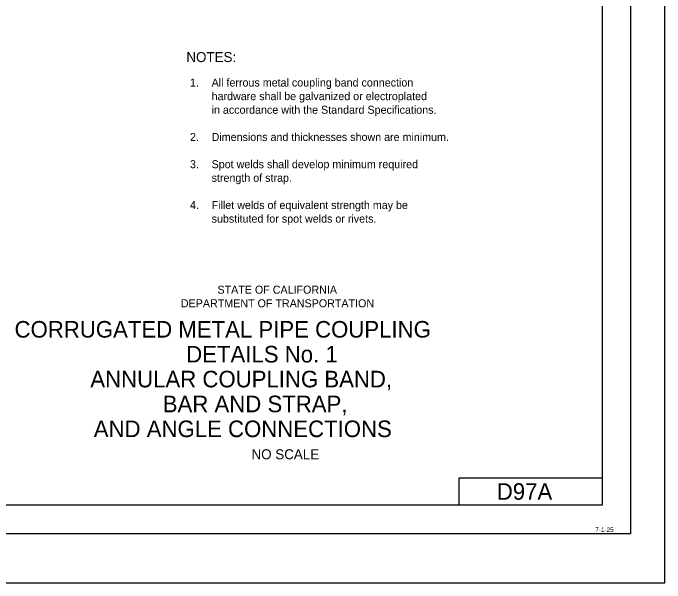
# Model space of a CAD drawing. Extents: x -894 to 866, y -472 to 714.
# Drawn here: x 296 to 866, y -472 to 26 of the extents above; entities that cross this region are included whole.
import ezdxf

# ---------------------------------------------------------------- set-up
doc = ezdxf.new("R2010")
doc.units = 0
for name, color, linetype in [('57 Undefined', 7, 'Continuous'), ('border_INSIDE-BORDER-anno', 7, 'Continuous'), ('border_PLOTTING-ELEMENTS', 7, 'Continuous'), ('border_rw_22x34_Cut_Lines', 7, 'Continuous'), ('border_SHEET', 7, 'Continuous'), ('border_WITHIN-BORDER-anno', 7, 'Continuous')]:
    doc.layers.add(name, color=color, linetype=linetype)

msp = doc.modelspace()

# ---------------------------------------------------------------- linework, layer by layer
at = {"layer": 'border_PLOTTING-ELEMENTS'}
for points in [[(-894.04, -472.44), (865.96, -472.44), (865.96, 713.56), (-894.04, 713.56)], [(-864.04, 670.56), (835.96, 670.56), (835.96, -429.44), (-864.04, -429.44)]]:
    msp.add_lwpolyline(points, close=True, dxfattribs=at)
at = {"layer": 'border_rw_22x34_Cut_Lines'}
msp.add_lwpolyline([(-864.04, 670.56), (835.96, 670.56), (835.96, -429.44), (-864.04, -429.44)], close=True, dxfattribs=at)
at = {"layer": 'border_SHEET'}
for p, q in [((810.96, 645.56), (810.96, -404.44)), ((685.93, -404.44), (685.93, -380.44)), ((685.93, -380.44), (810.93, -380.44)), ((810.96, -404.44), (-814.04, -404.44))]:
    msp.add_line(p, q, dxfattribs=at)

# ---------------------------------------------------------------- texts
at = {"layer": '57 Undefined'}
for s, height, p in [('NOTES:', 8.75, (447.33, -17.01)), ('1.', 7, (450.49, -38.41)), ('All ferrous metal coupling band connection', 7, (469.41, -38.41)), ('hardware shall be galvanized or electroplated', 7, (469.41, -50.31)), ('in accordance with the Standard Specifications.', 7, (469.41, -62.21)), ('2.', 7, (450.49, -86.01)), ('Dimensions and thicknesses shown are minimum.', 7, (469.41, -86.01)), ('Spot welds shall develop minimum required', 7, (469.41, -109.81)), ('3.', 7, (450.49, -109.81)), ('strength of strap.', 7, (469.41, -121.71)), ('4.', 7, (450.49, -145.51)), ('Fillet welds of equivalent strength may be', 7, (469.41, -145.51)), ('substituted for spot welds or rivets.', 7, (469.41, -157.41))]:
    msp.add_text(s, height=height, dxfattribs=at).set_placement(p)
at = {"layer": 'border_INSIDE-BORDER-anno'}
for s, height, p in [('STATE OF CALIFORNIA', 7, (474.52, -219.52)), ('DEPARTMENT OF TRANSPORTATION', 7, (442.52, -231.42)), ('CORRUGATED METAL PIPE COUPLING', 14.5, (297.02, -257.92)), ('DETAILS No. 1', 14.5, (447.16, -279.67)), ('ANNULAR COUPLING BAND,', 14.5, (363.3, -301.42)), ('BAR AND STRAP,', 14.5, (426.66, -323.17)), ('AND ANGLE CONNECTIONS', 14.5, (366.32, -344.92)), ('NO SCALE', 8.75, (504.3, -364.3))]:
    msp.add_text(s, height=height, dxfattribs=at).set_placement(p)
at = {"layer": 'border_WITHIN-BORDER-anno'}
for s, height, p in [('D97A', 14.5, (718.86, -399.69)), ('7-1-25', 4, (805.09, -427.86))]:
    msp.add_text(s, height=height, dxfattribs=at).set_placement(p)

doc.saveas('drawing.dxf')
